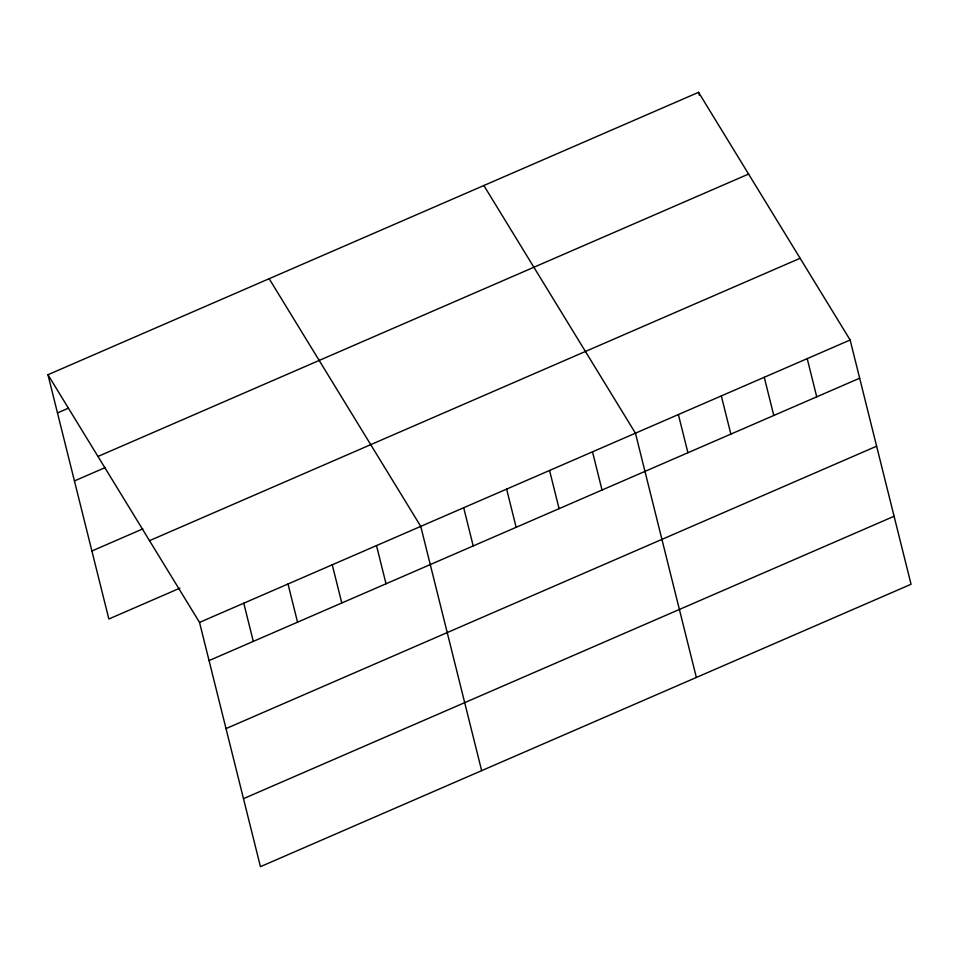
<?xml version="1.0" encoding="UTF-8"?>
<svg xmlns="http://www.w3.org/2000/svg" width="959" height="959" viewBox="0 0 959 959"><rect width="100%" height="100%" fill="white"/><g stroke="black" fill="none" stroke-linecap="round" stroke-linejoin="round"><path stroke-width="1.44" d="M47.95 374.729L698.56 92.328L850.142 340.001L911.05 584.271L260.44 866.672L199.532 622.403L47.95 374.729L108.858 618.999L179.908 588.155M57.468 412.921L68.197 408.27M97.974 456.46L748.583 174.058M74.43 480.927L105.262 467.548M91.896 550.993L142.843 528.877M149.508 540.672L800.13 258.271M199.532 622.403L850.142 340.001M209.062 660.595L859.672 378.194M226.012 728.6L876.622 446.199M243.478 798.667L894.1 516.266M483.863 185.519L635.445 433.192L696.354 677.462M269.155 278.709L420.749 526.383L481.646 770.652M807.202 358.642L816.732 396.834M698.56 92.328L699.267 95.157M764.263 377.283L773.793 415.475M721.324 395.923L730.854 434.115M678.385 414.552L687.915 452.744M592.506 451.833L602.024 490.025M549.567 470.473L559.085 508.666M506.628 489.114L516.146 527.306M463.688 507.743L473.207 545.935M376.503 545.587L386.021 583.779M332.258 564.791L341.788 602.983M288.024 583.995L297.542 622.187M243.778 603.199L253.296 641.391"/></g></svg>
